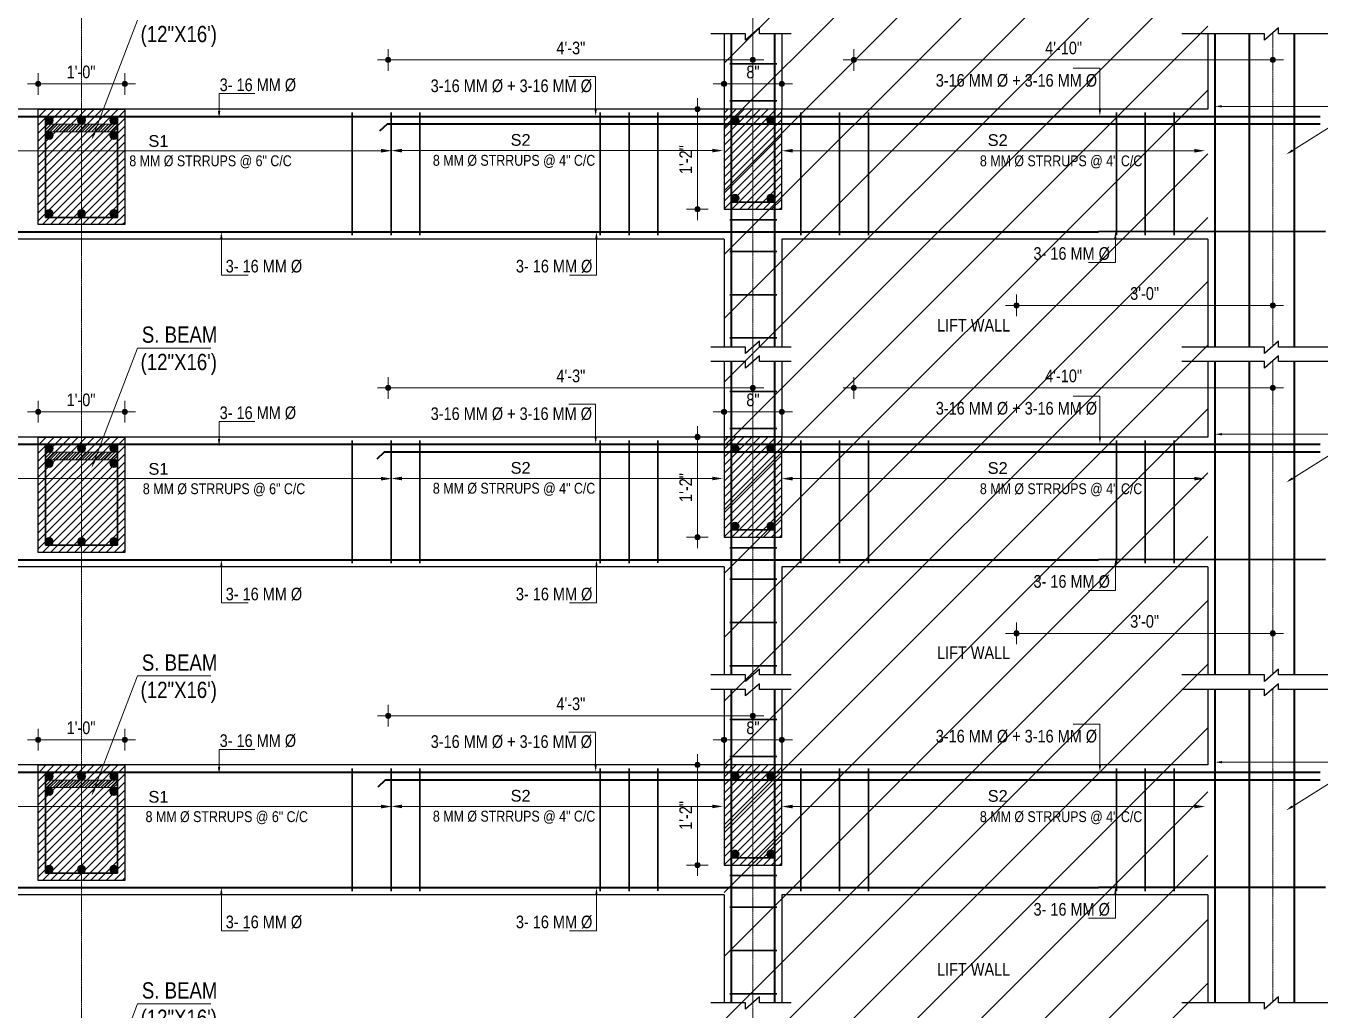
# Model space of a CAD drawing. Header units: inches. Extents: x 57837 to 133168, y 6972 to 27776.
# Drawn here: x 72404 to 73121, y 8032 to 8577 of the extents above; entities that cross this region are included whole.
import ezdxf

# ---------------------------------------------------------------- set-up
doc = ezdxf.new("R2010")
doc.units = ezdxf.units.IN
doc.header["$MEASUREMENT"] = 0
doc.linetypes.add('CENTER', pattern=[2, 1.25, -0.25, 0.25, -0.25])
doc.linetypes.add('CENTER2', pattern=[1.125, 0.75, -0.125, 0.125, -0.125])
for name, color, linetype, lineweight in [('CENTER', 9, 'CENTER', 5), ('DIM', 2, 'Continuous', 13), ('HACTH', 153, 'Continuous', 5), ('ROD', 1, 'Continuous', 40), ('STIRRUPS', 4, 'Continuous', 30)]:
    doc.layers.add(name, color=color, linetype=linetype, lineweight=lineweight)
doc.layers.add('text', color=255, linetype='Continuous')
doc.layers.add('walls', color=32, linetype='Continuous')
doc.styles.add('Arial', font='arial.ttf', dxfattribs={"height": 6.5})
doc.styles.get("Standard").update_dxf_attribs({"font": 'ARIALN.TTF', "height": 7})

msp = doc.modelspace()

# ---------------------------------------------------------------- hatches: boundary and pattern name
at = {"lineweight": 13}
h = msp.add_hatch(color=256, dxfattribs=at)
edge = h.paths.add_edge_path()
edge.add_arc((72604.44, 8558.6), 1.42, 0, 360)
h = msp.add_hatch(color=256, dxfattribs=at)
edge = h.paths.add_edge_path()
edge.add_arc((72806.45, 8558.6), 1.42, 0, 360)
h = msp.add_hatch(color=256, dxfattribs=at)
edge = h.paths.add_edge_path()
edge.add_arc((72862.45, 8558.6), 1.42, 0, 360)
h = msp.add_hatch(color=256, dxfattribs=at)
edge = h.paths.add_edge_path()
edge.add_arc((73094.45, 8558.6), 1.42, 0, 360)
h = msp.add_hatch(color=256, dxfattribs=at)
edge = h.paths.add_edge_path()
edge.add_arc((72410.45, 8545.32), 1.42, 0, 360)
h = msp.add_hatch(color=256, dxfattribs=at)
edge = h.paths.add_edge_path()
edge.add_arc((72458.45, 8545.32), 1.42, 0, 360)
h = msp.add_hatch(color=256, dxfattribs=at)
edge = h.paths.add_edge_path()
edge.add_arc((72790.45, 8545.3), 1.42, 0, 360)
h = msp.add_hatch(color=256, dxfattribs=at)
edge = h.paths.add_edge_path()
edge.add_arc((72822.45, 8545.3), 1.42, 0, 360)
h = msp.add_hatch(color=256, dxfattribs=at)
edge = h.paths.add_edge_path()
edge.add_arc((72775.73, 8531.36), 1.42, 0, 360)
h = msp.add_hatch(color=256, dxfattribs=at)
edge = h.paths.add_edge_path()
edge.add_arc((72775.73, 8531.36), 1.42, 0, 360)
h = msp.add_hatch(color=256, dxfattribs=at)
edge = h.paths.add_edge_path()
edge.add_arc((72775.73, 8531.35), 1.42, 0, 360)
h = msp.add_hatch(color=256, dxfattribs=at)
edge = h.paths.add_edge_path()
edge.add_arc((72775.73, 8475.84), 1.42, 0, 360)
h = msp.add_hatch(color=256, dxfattribs=at)
edge = h.paths.add_edge_path()
edge.add_arc((72775.73, 8475.84), 1.42, 0, 360)
h = msp.add_hatch(color=256, dxfattribs=at)
edge = h.paths.add_edge_path()
edge.add_arc((72775.73, 8475.84), 1.42, 0, 360)
h = msp.add_hatch(color=256, dxfattribs=at)
edge = h.paths.add_edge_path()
edge.add_arc((72952.45, 8422.55), 1.42, 0, 360)
h = msp.add_hatch(color=256, dxfattribs=at)
edge = h.paths.add_edge_path()
edge.add_arc((73094.45, 8422.55), 1.42, 0, 360)
h = msp.add_hatch(color=256, dxfattribs=at)
edge = h.paths.add_edge_path()
edge.add_arc((72604.44, 8376.87), 1.42, 0, 360)
h = msp.add_hatch(color=256, dxfattribs=at)
edge = h.paths.add_edge_path()
edge.add_arc((72806.45, 8376.87), 1.42, 0, 360)
h = msp.add_hatch(color=256, dxfattribs=at)
edge = h.paths.add_edge_path()
edge.add_arc((72862.45, 8376.87), 1.42, 0, 360)
h = msp.add_hatch(color=256, dxfattribs=at)
edge = h.paths.add_edge_path()
edge.add_arc((73094.45, 8376.87), 1.42, 0, 360)
h = msp.add_hatch(color=256, dxfattribs=at)
edge = h.paths.add_edge_path()
edge.add_arc((72410.45, 8363.58), 1.42, 0, 360)
h = msp.add_hatch(color=256, dxfattribs=at)
edge = h.paths.add_edge_path()
edge.add_arc((72458.45, 8363.58), 1.42, 0, 360)
h = msp.add_hatch(color=256, dxfattribs=at)
edge = h.paths.add_edge_path()
edge.add_arc((72790.45, 8363.57), 1.42, 0, 360)
h = msp.add_hatch(color=256, dxfattribs=at)
edge = h.paths.add_edge_path()
edge.add_arc((72822.45, 8363.57), 1.42, 0, 360)
h = msp.add_hatch(color=256, dxfattribs=at)
edge = h.paths.add_edge_path()
edge.add_arc((72775.73, 8349.63), 1.42, 0, 360)
h = msp.add_hatch(color=256, dxfattribs=at)
edge = h.paths.add_edge_path()
edge.add_arc((72775.73, 8349.63), 1.42, 0, 360)
h = msp.add_hatch(color=256, dxfattribs=at)
edge = h.paths.add_edge_path()
edge.add_arc((72775.73, 8349.62), 1.42, 0, 360)
h = msp.add_hatch(color=256, dxfattribs=at)
edge = h.paths.add_edge_path()
edge.add_arc((72775.73, 8294.11), 1.42, 0, 360)
h = msp.add_hatch(color=256, dxfattribs=at)
edge = h.paths.add_edge_path()
edge.add_arc((72775.73, 8294.11), 1.42, 0, 360)
h = msp.add_hatch(color=256, dxfattribs=at)
edge = h.paths.add_edge_path()
edge.add_arc((72775.73, 8294.1), 1.42, 0, 360)
h = msp.add_hatch(color=256, dxfattribs=at)
edge = h.paths.add_edge_path()
edge.add_arc((72952.45, 8240.81), 1.42, 0, 360)
h = msp.add_hatch(color=256, dxfattribs=at)
edge = h.paths.add_edge_path()
edge.add_arc((73094.45, 8240.81), 1.42, 0, 360)
h = msp.add_hatch(color=256, dxfattribs=at)
edge = h.paths.add_edge_path()
edge.add_arc((72604.44, 8195.13), 1.42, 0, 360)
h = msp.add_hatch(color=256, dxfattribs=at)
edge = h.paths.add_edge_path()
edge.add_arc((72806.45, 8195.13), 1.42, 0, 360)
h = msp.add_hatch(color=256, dxfattribs=at)
edge = h.paths.add_edge_path()
edge.add_arc((72410.45, 8181.85), 1.42, 0, 360)
h = msp.add_hatch(color=256, dxfattribs=at)
edge = h.paths.add_edge_path()
edge.add_arc((72458.45, 8181.85), 1.42, 0, 360)
h = msp.add_hatch(color=256, dxfattribs=at)
edge = h.paths.add_edge_path()
edge.add_arc((72790.45, 8181.83), 1.42, 0, 360)
h = msp.add_hatch(color=256, dxfattribs=at)
edge = h.paths.add_edge_path()
edge.add_arc((72822.45, 8181.83), 1.42, 0, 360)
h = msp.add_hatch(color=256, dxfattribs=at)
edge = h.paths.add_edge_path()
edge.add_arc((72775.73, 8167.89), 1.42, 0, 360)
h = msp.add_hatch(color=256, dxfattribs=at)
edge = h.paths.add_edge_path()
edge.add_arc((72775.73, 8167.89), 1.42, 0, 360)
h = msp.add_hatch(color=256, dxfattribs=at)
edge = h.paths.add_edge_path()
edge.add_arc((72775.73, 8167.88), 1.42, 0, 360)
h = msp.add_hatch(color=256, dxfattribs=at)
edge = h.paths.add_edge_path()
edge.add_arc((72775.73, 8112.37), 1.42, 0, 360)
h = msp.add_hatch(color=256, dxfattribs=at)
edge = h.paths.add_edge_path()
edge.add_arc((72775.73, 8112.37), 1.42, 0, 360)
h = msp.add_hatch(color=256, dxfattribs=at)
edge = h.paths.add_edge_path()
edge.add_arc((72775.73, 8112.37), 1.42, 0, 360)
at = {"layer": 'HACTH'}
h = msp.add_hatch(color=1, dxfattribs=at)
edge = h.paths.add_edge_path()
edge.add_arc((72416.54, 8525.07), 2.08, 0, 360)
h = msp.add_hatch(color=1, dxfattribs=at)
edge = h.paths.add_edge_path()
edge.add_arc((72434.45, 8525.07), 2.08, 0, 360)
h = msp.add_hatch(color=1, dxfattribs=at)
edge = h.paths.add_edge_path()
edge.add_arc((72452.37, 8525.07), 2.08, 0, 360)
h = msp.add_hatch(color=1, dxfattribs=at)
edge = h.paths.add_edge_path()
edge.add_arc((72796.53, 8525.05), 2.08, 0, 360)
h = msp.add_hatch(color=1, dxfattribs=at)
edge = h.paths.add_edge_path()
edge.add_arc((72816.37, 8525.07), 2.08, 0, 360)
h = msp.add_hatch(color=1, dxfattribs=at)
edge = h.paths.add_edge_path()
edge.add_arc((72416.54, 8516.71), 2.08, 0, 360)
h = msp.add_hatch(color=1, dxfattribs=at)
edge = h.paths.add_edge_path()
edge.add_arc((72452.37, 8516.71), 2.08, 0, 360)
h = msp.add_hatch(color=1, dxfattribs=at)
edge = h.paths.add_edge_path()
edge.add_arc((72796.53, 8481.92), 2.08, 0, 360)
h = msp.add_hatch(color=1, dxfattribs=at)
edge = h.paths.add_edge_path()
edge.add_arc((72816.37, 8481.94), 2.08, 0, 360)
h = msp.add_hatch(color=1, dxfattribs=at)
edge = h.paths.add_edge_path()
edge.add_arc((72416.54, 8473.44), 2.08, 0, 360)
h = msp.add_hatch(color=1, dxfattribs=at)
edge = h.paths.add_edge_path()
edge.add_arc((72434.45, 8473.44), 2.08, 0, 360)
h = msp.add_hatch(color=1, dxfattribs=at)
edge = h.paths.add_edge_path()
edge.add_arc((72452.37, 8473.44), 2.08, 0, 360)
h = msp.add_hatch(color=1, dxfattribs=at)
edge = h.paths.add_edge_path()
edge.add_arc((72416.54, 8343.34), 2.08, 0, 360)
h = msp.add_hatch(color=1, dxfattribs=at)
edge = h.paths.add_edge_path()
edge.add_arc((72434.45, 8343.34), 2.08, 0, 360)
h = msp.add_hatch(color=1, dxfattribs=at)
edge = h.paths.add_edge_path()
edge.add_arc((72452.37, 8343.34), 2.08, 0, 360)
h = msp.add_hatch(color=1, dxfattribs=at)
edge = h.paths.add_edge_path()
edge.add_arc((72796.53, 8343.32), 2.08, 0, 360)
h = msp.add_hatch(color=1, dxfattribs=at)
edge = h.paths.add_edge_path()
edge.add_arc((72816.37, 8343.34), 2.08, 0, 360)
h = msp.add_hatch(color=1, dxfattribs=at)
edge = h.paths.add_edge_path()
edge.add_arc((72416.54, 8334.97), 2.08, 0, 360)
h = msp.add_hatch(color=1, dxfattribs=at)
edge = h.paths.add_edge_path()
edge.add_arc((72452.37, 8334.97), 2.08, 0, 360)
h = msp.add_hatch(color=1, dxfattribs=at)
edge = h.paths.add_edge_path()
edge.add_arc((72796.53, 8300.18), 2.08, 0, 360)
h = msp.add_hatch(color=1, dxfattribs=at)
edge = h.paths.add_edge_path()
edge.add_arc((72816.37, 8300.2), 2.08, 0, 360)
h = msp.add_hatch(color=1, dxfattribs=at)
edge = h.paths.add_edge_path()
edge.add_arc((72416.54, 8291.7), 2.08, 0, 360)
h = msp.add_hatch(color=1, dxfattribs=at)
edge = h.paths.add_edge_path()
edge.add_arc((72434.45, 8291.7), 2.08, 0, 360)
h = msp.add_hatch(color=1, dxfattribs=at)
edge = h.paths.add_edge_path()
edge.add_arc((72452.37, 8291.7), 2.08, 0, 360)
h = msp.add_hatch(color=1, dxfattribs=at)
edge = h.paths.add_edge_path()
edge.add_arc((72416.54, 8161.6), 2.08, 0, 360)
h = msp.add_hatch(color=1, dxfattribs=at)
edge = h.paths.add_edge_path()
edge.add_arc((72434.45, 8161.6), 2.08, 0, 360)
h = msp.add_hatch(color=1, dxfattribs=at)
edge = h.paths.add_edge_path()
edge.add_arc((72452.37, 8161.6), 2.08, 0, 360)
h = msp.add_hatch(color=1, dxfattribs=at)
edge = h.paths.add_edge_path()
edge.add_arc((72796.53, 8161.58), 2.08, 0, 360)
h = msp.add_hatch(color=1, dxfattribs=at)
edge = h.paths.add_edge_path()
edge.add_arc((72816.37, 8161.6), 2.08, 0, 360)
h = msp.add_hatch(color=1, dxfattribs=at)
edge = h.paths.add_edge_path()
edge.add_arc((72416.54, 8153.24), 2.08, 0, 360)
h = msp.add_hatch(color=1, dxfattribs=at)
edge = h.paths.add_edge_path()
edge.add_arc((72452.37, 8153.24), 2.08, 0, 360)
h = msp.add_hatch(color=1, dxfattribs=at)
edge = h.paths.add_edge_path()
edge.add_arc((72796.53, 8118.45), 2.08, 0, 360)
h = msp.add_hatch(color=1, dxfattribs=at)
edge = h.paths.add_edge_path()
edge.add_arc((72816.37, 8118.47), 2.08, 0, 360)
h = msp.add_hatch(color=1, dxfattribs=at)
edge = h.paths.add_edge_path()
edge.add_arc((72416.54, 8109.97), 2.08, 0, 360)
h = msp.add_hatch(color=1, dxfattribs=at)
edge = h.paths.add_edge_path()
edge.add_arc((72434.45, 8109.97), 2.08, 0, 360)
h = msp.add_hatch(color=1, dxfattribs=at)
edge = h.paths.add_edge_path()
edge.add_arc((72452.37, 8109.97), 2.08, 0, 360)

# ---------------------------------------------------------------- linework, layer by layer
for p, q in [((72790.45, 8573.11), (72790.45, 8531.35)), ((72822.45, 8573.11), (72822.45, 8531.35)), ((73058.45, 8573.11), (73058.45, 8531.35)), ((73010.59, 8531.35), (72174.45, 8531.35)), ((72410.45, 8531.35), (72458.45, 8531.35)), ((72410.45, 8467.35), (72410.45, 8531.35)), ((72410.45, 8531.26), (72410.55, 8531.35)), ((72410.45, 8526.84), (72414.97, 8531.35)), ((72410.45, 8522.42), (72419.39, 8531.35)), ((72410.45, 8518), (72423.81, 8531.35)), ((72410.45, 8513.58), (72428.23, 8531.35)), ((72410.45, 8509.16), (72432.65, 8531.35)), ((72410.45, 8504.74), (72437.06, 8531.35)), ((72410.45, 8500.32), (72441.48, 8531.35)), ((72410.45, 8495.9), (72445.9, 8531.35)), ((72410.45, 8491.48), (72450.32, 8531.35)), ((72410.45, 8487.06), (72454.74, 8531.35)), ((72410.45, 8482.64), (72458.45, 8530.64)), ((72410.45, 8478.23), (72458.45, 8526.23)), ((72458.45, 8531.35), (72458.45, 8467.35)), ((72822.45, 8531.36), (72790.45, 8531.36)), ((72790.45, 8531.36), (72790.45, 8475.84)), ((72822.45, 8475.84), (72822.45, 8531.36)), ((73058.45, 8531.35), (73010.59, 8531.35)), ((72410.45, 8473.81), (72458.45, 8521.81)), ((72410.45, 8469.39), (72458.45, 8517.39)), ((72412.84, 8467.35), (72458.45, 8512.97)), ((72417.26, 8467.35), (72458.45, 8508.55)), ((72421.68, 8467.35), (72458.45, 8504.13)), ((72426.1, 8467.35), (72458.45, 8499.71)), ((72430.52, 8467.35), (72458.45, 8495.29)), ((72434.94, 8467.35), (72458.45, 8490.87)), ((72439.36, 8467.35), (72458.45, 8486.45)), ((72443.78, 8467.35), (72458.45, 8482.03)), ((72448.19, 8467.35), (72458.45, 8477.61)), ((72790.45, 8475.84), (72822.45, 8475.84)), ((72452.61, 8467.35), (72458.45, 8473.19)), ((72457.03, 8467.35), (72458.45, 8468.77)), ((72458.45, 8467.35), (72410.45, 8467.35)), ((72790.45, 8459.35), (72174.45, 8459.35)), ((72790.45, 8459.35), (72790.45, 8399.5)), ((73058.45, 8459.35), (72822.45, 8459.35)), ((72822.45, 8459.35), (72822.45, 8399.5)), ((73058.45, 8459.35), (73058.45, 8399.5)), ((72790.45, 8391.38), (72790.45, 8349.62)), ((72822.45, 8391.38), (72822.45, 8349.62)), ((73058.45, 8391.38), (73058.45, 8349.62)), ((73010.59, 8349.62), (72174.45, 8349.62)), ((72410.45, 8349.62), (72458.45, 8349.62)), ((72410.45, 8285.62), (72410.45, 8349.62)), ((72410.45, 8349.52), (72410.55, 8349.62)), ((72410.45, 8345.1), (72414.97, 8349.62)), ((72410.45, 8340.68), (72419.39, 8349.62)), ((72410.45, 8336.27), (72423.81, 8349.62)), ((72410.45, 8331.85), (72428.23, 8349.62)), ((72410.45, 8327.43), (72432.65, 8349.62)), ((72410.45, 8323.01), (72437.06, 8349.62)), ((72410.45, 8318.59), (72441.48, 8349.62)), ((72410.45, 8314.17), (72445.9, 8349.62)), ((72410.45, 8309.75), (72450.32, 8349.62)), ((72410.45, 8305.33), (72454.74, 8349.62)), ((72410.45, 8300.91), (72458.45, 8348.91)), ((72458.45, 8349.62), (72458.45, 8285.62)), ((72822.45, 8349.63), (72790.45, 8349.63)), ((72790.45, 8349.63), (72790.45, 8294.11)), ((72822.45, 8294.11), (72822.45, 8349.63)), ((73058.45, 8349.62), (73010.59, 8349.62)), ((72410.45, 8296.49), (72458.45, 8344.49)), ((72410.45, 8292.07), (72458.45, 8340.07)), ((72410.45, 8287.65), (72458.45, 8335.65)), ((72412.84, 8285.62), (72458.45, 8331.23)), ((72417.26, 8285.62), (72458.45, 8326.81)), ((72421.68, 8285.62), (72458.45, 8322.39)), ((72426.1, 8285.62), (72458.45, 8317.97)), ((72430.52, 8285.62), (72458.45, 8313.55)), ((72434.94, 8285.62), (72458.45, 8309.14)), ((72439.36, 8285.62), (72458.45, 8304.72)), ((72443.78, 8285.62), (72458.45, 8300.3)), ((72448.19, 8285.62), (72458.45, 8295.88)), ((72452.61, 8285.62), (72458.45, 8291.46)), ((72790.45, 8294.11), (72822.45, 8294.11)), ((72458.45, 8285.62), (72410.45, 8285.62)), ((72457.03, 8285.62), (72458.45, 8287.04)), ((72790.45, 8277.62), (72174.45, 8277.62)), ((72790.45, 8277.62), (72790.45, 8217.77)), ((73058.45, 8277.62), (72822.45, 8277.62)), ((72822.45, 8277.62), (72822.45, 8217.77)), ((73058.45, 8277.62), (73058.45, 8217.77)), ((72790.45, 8209.64), (72790.45, 8167.88)), ((72822.45, 8209.64), (72822.45, 8167.88)), ((73058.45, 8209.64), (73058.45, 8167.88)), ((73010.59, 8167.88), (72174.45, 8167.88)), ((72410.45, 8167.88), (72458.45, 8167.88)), ((72410.45, 8103.88), (72410.45, 8167.88)), ((72410.45, 8167.79), (72410.55, 8167.88)), ((72410.45, 8163.37), (72414.97, 8167.88)), ((72410.45, 8158.95), (72419.39, 8167.88)), ((72410.45, 8154.53), (72423.81, 8167.88)), ((72410.45, 8150.11), (72428.23, 8167.88)), ((72410.45, 8145.69), (72432.65, 8167.88)), ((72410.45, 8141.27), (72437.06, 8167.88)), ((72410.45, 8136.85), (72441.48, 8167.88)), ((72410.45, 8132.43), (72445.9, 8167.88)), ((72410.45, 8128.01), (72450.32, 8167.88)), ((72410.45, 8123.59), (72454.74, 8167.88)), ((72458.45, 8167.88), (72458.45, 8103.88)), ((72822.45, 8167.89), (72790.45, 8167.89)), ((72790.45, 8167.89), (72790.45, 8112.37)), ((72822.45, 8112.37), (72822.45, 8167.89)), ((73058.45, 8167.88), (73010.59, 8167.88)), ((72410.45, 8119.17), (72458.45, 8167.17)), ((72410.45, 8114.76), (72458.45, 8162.76)), ((72410.45, 8110.34), (72458.45, 8158.34)), ((72410.45, 8105.92), (72458.45, 8153.92)), ((72412.84, 8103.88), (72458.45, 8149.5)), ((72417.26, 8103.88), (72458.45, 8145.08)), ((72421.68, 8103.88), (72458.45, 8140.66)), ((72426.1, 8103.88), (72458.45, 8136.24)), ((72430.52, 8103.88), (72458.45, 8131.82)), ((72434.94, 8103.88), (72458.45, 8127.4)), ((72439.36, 8103.88), (72458.45, 8122.98)), ((72443.78, 8103.88), (72458.45, 8118.56)), ((72448.19, 8103.88), (72458.45, 8114.14)), ((72790.45, 8112.37), (72822.45, 8112.37)), ((72458.45, 8103.88), (72410.45, 8103.88)), ((72452.61, 8103.88), (72458.45, 8109.72)), ((72457.03, 8103.88), (72458.45, 8105.3)), ((72790.45, 8095.88), (72174.45, 8095.88)), ((72790.45, 8095.88), (72790.45, 8036.03)), ((73058.45, 8095.88), (72822.45, 8095.88)), ((72822.45, 8095.88), (72822.45, 8036.03)), ((73058.45, 8095.88), (73058.45, 8036.03))]:
    msp.add_line(p, q)
at = {"lineweight": 13}
for p, q in [((72604.44, 8552.6), (72604.44, 8564.6)), ((72806.45, 8564.6), (72806.45, 8552.6)), ((72862.45, 8552.6), (72862.45, 8564.6)), ((73094.45, 8564.6), (73094.45, 8552.6)), ((72610.44, 8558.6), (72598.44, 8558.6)), ((72800.45, 8558.6), (72812.45, 8558.6)), ((72868.45, 8558.6), (72856.45, 8558.6)), ((73088.45, 8558.6), (73100.45, 8558.6)), ((72410.45, 8539.32), (72410.45, 8551.32)), ((72458.45, 8551.32), (72458.45, 8539.32)), ((72790.45, 8539.3), (72790.45, 8551.3)), ((72822.45, 8551.3), (72822.45, 8539.3)), ((72416.45, 8545.32), (72404.45, 8545.32)), ((72452.45, 8545.32), (72464.45, 8545.32)), ((72796.45, 8545.3), (72784.45, 8545.3)), ((72816.45, 8545.3), (72828.45, 8545.3)), ((72775.73, 8525.36), (72775.73, 8537.36)), ((72775.73, 8525.36), (72775.73, 8537.36)), ((72775.73, 8525.35), (72775.73, 8537.35)), ((72769.73, 8531.36), (72781.73, 8531.36)), ((72769.73, 8531.36), (72781.73, 8531.36)), ((72769.73, 8531.35), (72781.73, 8531.35)), ((72781.73, 8475.84), (72769.73, 8475.84)), ((72781.73, 8475.84), (72769.73, 8475.84)), ((72781.73, 8475.84), (72769.73, 8475.84)), ((72775.73, 8481.84), (72775.73, 8469.84)), ((72775.73, 8481.84), (72775.73, 8469.84)), ((72775.73, 8481.84), (72775.73, 8469.84)), ((72952.45, 8416.55), (72952.45, 8428.55)), ((73094.45, 8428.55), (73094.45, 8416.55)), ((72958.45, 8422.55), (72946.45, 8422.55)), ((73088.45, 8422.55), (73100.45, 8422.55)), ((72604.44, 8370.87), (72604.44, 8382.87)), ((72806.45, 8382.87), (72806.45, 8370.87)), ((72862.45, 8370.87), (72862.45, 8382.87)), ((73094.45, 8382.87), (73094.45, 8370.87)), ((72610.44, 8376.87), (72598.44, 8376.87)), ((72800.45, 8376.87), (72812.45, 8376.87)), ((72868.45, 8376.87), (72856.45, 8376.87)), ((73088.45, 8376.87), (73100.45, 8376.87)), ((72410.45, 8357.58), (72410.45, 8369.58)), ((72458.45, 8369.58), (72458.45, 8357.58)), ((72790.45, 8357.57), (72790.45, 8369.57)), ((72822.45, 8369.57), (72822.45, 8357.57)), ((72416.45, 8363.58), (72404.45, 8363.58)), ((72452.45, 8363.58), (72464.45, 8363.58)), ((72796.45, 8363.57), (72784.45, 8363.57)), ((72816.45, 8363.57), (72828.45, 8363.57)), ((72775.73, 8343.63), (72775.73, 8355.63)), ((72775.73, 8343.63), (72775.73, 8355.63)), ((72775.73, 8343.62), (72775.73, 8355.62)), ((72769.73, 8349.63), (72781.73, 8349.63)), ((72769.73, 8349.63), (72781.73, 8349.63)), ((72769.73, 8349.62), (72781.73, 8349.62)), ((72775.73, 8300.11), (72775.73, 8288.11)), ((72775.73, 8300.11), (72775.73, 8288.11)), ((72775.73, 8300.1), (72775.73, 8288.1)), ((72781.73, 8294.11), (72769.73, 8294.11)), ((72781.73, 8294.11), (72769.73, 8294.11)), ((72781.73, 8294.1), (72769.73, 8294.1)), ((72952.45, 8234.81), (72952.45, 8246.81)), ((73094.45, 8246.81), (73094.45, 8234.81)), ((72958.45, 8240.81), (72946.45, 8240.81)), ((73088.45, 8240.81), (73100.45, 8240.81)), ((72604.44, 8189.13), (72604.44, 8201.13)), ((72806.45, 8201.13), (72806.45, 8189.13)), ((72610.44, 8195.13), (72598.44, 8195.13)), ((72800.45, 8195.13), (72812.45, 8195.13)), ((72416.45, 8181.85), (72404.45, 8181.85)), ((72410.45, 8175.85), (72410.45, 8187.85)), ((72452.45, 8181.85), (72464.45, 8181.85)), ((72458.45, 8187.85), (72458.45, 8175.85)), ((72796.45, 8181.83), (72784.45, 8181.83)), ((72790.45, 8175.83), (72790.45, 8187.83)), ((72816.45, 8181.83), (72828.45, 8181.83)), ((72822.45, 8187.83), (72822.45, 8175.83)), ((72769.73, 8167.89), (72781.73, 8167.89)), ((72769.73, 8167.89), (72781.73, 8167.89)), ((72769.73, 8167.88), (72781.73, 8167.88)), ((72775.73, 8161.89), (72775.73, 8173.89)), ((72775.73, 8161.89), (72775.73, 8173.89)), ((72775.73, 8161.88), (72775.73, 8173.88)), ((72775.73, 8118.37), (72775.73, 8106.37)), ((72775.73, 8118.37), (72775.73, 8106.37)), ((72775.73, 8118.37), (72775.73, 8106.37)), ((72781.73, 8112.37), (72769.73, 8112.37)), ((72781.73, 8112.37), (72769.73, 8112.37)), ((72781.73, 8112.37), (72769.73, 8112.37))]:
    msp.add_line(p, q, dxfattribs=at)
for centre in [(72604.44, 8558.6), (72806.45, 8558.6), (72862.45, 8558.6), (73094.45, 8558.6), (72410.45, 8545.32), (72458.45, 8545.32), (72790.45, 8545.3), (72822.45, 8545.3), (72775.73, 8531.36), (72775.73, 8531.36), (72775.73, 8531.35), (72775.73, 8475.84), (72775.73, 8475.84), (72775.73, 8475.84), (72952.45, 8422.55), (73094.45, 8422.55), (72604.44, 8376.87), (72806.45, 8376.87), (72862.45, 8376.87), (73094.45, 8376.87), (72410.45, 8363.58), (72458.45, 8363.58), (72790.45, 8363.57), (72822.45, 8363.57), (72775.73, 8349.63), (72775.73, 8349.63), (72775.73, 8349.62), (72775.73, 8294.11), (72775.73, 8294.11), (72775.73, 8294.1), (72952.45, 8240.81), (73094.45, 8240.81), (72604.44, 8195.13), (72806.45, 8195.13), (72410.45, 8181.85), (72458.45, 8181.85), (72790.45, 8181.83), (72822.45, 8181.83), (72775.73, 8167.89), (72775.73, 8167.89), (72775.73, 8167.88), (72775.73, 8112.37), (72775.73, 8112.37), (72775.73, 8112.37)]:
    msp.add_circle(centre, 1.42, dxfattribs=at)
at = {"layer": 'CENTER', "linetype": 'CENTER2', "lineweight": 5}
for p, q in [((72806.45, 7463.06), (72806.45, 8951.3)), ((72806.45, 7463.06), (72806.45, 8951.3)), ((72434.45, 8933.06), (72434.45, 7463.06)), ((73094.45, 8573.59), (73094.45, 8399.98)), ((73094.45, 8391.85), (73094.45, 8218.24)), ((73094.45, 8210.12), (73094.45, 8036.51))]:
    msp.add_line(p, q, dxfattribs=at)
at = {"layer": 'DIM', "lineweight": 13}
for p, q in [((72441.5, 8517.97), (72465.57, 8580.65)), ((73105.34, 8508.37), (73171.46, 8549.96)), ((72510.7, 8530.25), (72510.7, 8539.96)), ((72510.7, 8539.96), (72530.57, 8539.96)), ((72441.5, 8336.24), (72465.57, 8398.92)), ((72465.57, 8398.92), (72506.07, 8398.92)), ((73105.34, 8326.63), (73171.46, 8368.23)), ((72510.7, 8348.52), (72510.7, 8358.23)), ((72510.7, 8358.23), (72530.57, 8358.23)), ((72441.5, 8154.5), (72465.57, 8217.18)), ((72465.57, 8217.18), (72506.07, 8217.18)), ((73105.34, 8144.9), (73171.46, 8186.49)), ((72510.7, 8166.78), (72510.7, 8176.49)), ((72510.7, 8176.49), (72530.57, 8176.49)), ((72441.5, 7972.77), (72465.57, 8035.45)), ((72465.57, 8035.45), (72506.07, 8035.45))]:
    msp.add_line(p, q, dxfattribs=at)
at = {"layer": 'DIM'}
for p, q in [((72608.44, 8558.6), (72802.45, 8558.6)), ((72866.45, 8558.6), (73090.45, 8558.6)), ((72414.45, 8545.32), (72454.45, 8545.32)), ((72794.45, 8545.3), (72818.45, 8545.3)), ((72775.73, 8527.36), (72775.73, 8479.84)), ((72775.73, 8527.36), (72775.73, 8479.84)), ((72775.73, 8527.35), (72775.73, 8479.84)), ((73090.45, 8422.55), (72956.45, 8422.55)), ((72608.44, 8376.87), (72802.45, 8376.87)), ((72866.45, 8376.87), (73090.45, 8376.87)), ((72414.45, 8363.58), (72454.45, 8363.58)), ((72794.45, 8363.57), (72818.45, 8363.57)), ((72775.73, 8345.63), (72775.73, 8298.11)), ((72775.73, 8345.63), (72775.73, 8298.11)), ((72775.73, 8345.62), (72775.73, 8298.1)), ((73090.45, 8240.81), (72956.45, 8240.81)), ((72608.44, 8195.13), (72802.45, 8195.13)), ((72414.45, 8181.85), (72454.45, 8181.85)), ((72794.45, 8181.83), (72818.45, 8181.83)), ((72775.73, 8163.89), (72775.73, 8116.37)), ((72775.73, 8163.89), (72775.73, 8116.37)), ((72775.73, 8163.88), (72775.73, 8116.37))]:
    msp.add_line(p, q, dxfattribs=at)
at = {"layer": 'DIM', "ltscale": 3}
for p, q in [((72719.33, 8549.48), (72704.49, 8549.48)), ((72719.33, 8531.47), (72719.33, 8549.48)), ((73007.28, 8459.38), (73007.28, 8446.37)), ((73007.28, 8446.37), (72992.44, 8446.37)), ((72719.33, 8367.74), (72704.49, 8367.74)), ((72719.33, 8349.74), (72719.33, 8367.74)), ((73007.28, 8277.65), (73007.28, 8264.64)), ((73007.28, 8264.64), (72992.44, 8264.64)), ((72719.33, 8186.01), (72704.49, 8186.01)), ((72719.33, 8168), (72719.33, 8186.01)), ((73007.28, 8095.91), (73007.28, 8082.9)), ((73007.28, 8082.9), (72992.44, 8082.9))]:
    msp.add_line(p, q, dxfattribs=at)
at = {"layer": 'DIM', "ltscale": 3, "extrusion": (0, 0, -1)}
for p, q in [((72998.69, 8553.98), (72983.85, 8553.98)), ((72998.69, 8531.47), (72998.69, 8553.98)), ((73066.45, 8532.88), (73139.48, 8532.88)), ((72511.95, 8459.38), (72511.95, 8439.37)), ((72719.77, 8459.38), (72719.77, 8439.37)), ((72511.95, 8439.37), (72526.79, 8439.37)), ((72719.77, 8439.37), (72704.93, 8439.37)), ((72998.69, 8372.24), (72983.85, 8372.24)), ((72998.69, 8349.74), (72998.69, 8372.24)), ((73066.45, 8351.15), (73139.48, 8351.15)), ((72511.95, 8277.65), (72511.95, 8257.64)), ((72719.77, 8277.65), (72719.77, 8257.64)), ((72511.95, 8257.64), (72526.79, 8257.64)), ((72719.77, 8257.64), (72704.93, 8257.64)), ((72998.69, 8190.51), (72983.85, 8190.51)), ((72998.69, 8168), (72998.69, 8190.51)), ((73066.45, 8169.41), (73139.48, 8169.41)), ((72511.95, 8095.91), (72511.95, 8075.9)), ((72719.77, 8095.91), (72719.77, 8075.9)), ((72511.95, 8075.9), (72526.79, 8075.9)), ((72719.77, 8075.9), (72704.93, 8075.9))]:
    msp.add_line(p, q, dxfattribs=at)
at = {"layer": 'DIM', "lineweight": 9}
for p, q in [((72600.45, 8508.28), (72352.45, 8508.28)), ((72783.95, 8508.36), (72611.95, 8508.36)), ((73051.07, 8508.28), (72828.45, 8508.28)), ((72600.45, 8326.54), (72352.45, 8326.54)), ((72783.95, 8326.63), (72611.95, 8326.63)), ((73051.07, 8326.54), (72828.45, 8326.54)), ((72600.45, 8144.81), (72352.45, 8144.81)), ((72783.95, 8144.89), (72611.95, 8144.89)), ((73051.07, 8144.81), (72828.45, 8144.81))]:
    msp.add_line(p, q, dxfattribs=at)
at = {"layer": 'DIM', "ltscale": 3, "extrusion": (0, 0, -1)}
for points in [[(-73066.45, 8533.55), (-73062.45, 8532.88), (-73066.45, 8532.22)], [(-72998.03, 8531.47), (-72998.69, 8527.47), (-72999.36, 8531.47)], [(-72512.62, 8459.38), (-72511.95, 8463.38), (-72511.28, 8459.38)], [(-72720.43, 8459.38), (-72719.77, 8463.38), (-72719.1, 8459.38)], [(-72998.03, 8349.74), (-72998.69, 8345.74), (-72999.36, 8349.74)], [(-73066.45, 8351.82), (-73062.45, 8351.15), (-73066.45, 8350.48)], [(-72512.62, 8277.65), (-72511.95, 8281.65), (-72511.28, 8277.65)], [(-72720.43, 8277.65), (-72719.77, 8281.65), (-72719.1, 8277.65)], [(-72998.03, 8168), (-72998.69, 8164), (-72999.36, 8168)], [(-73066.45, 8170.08), (-73062.45, 8169.41), (-73066.45, 8168.75)], [(-72512.62, 8095.91), (-72511.95, 8099.91), (-72511.28, 8095.91)], [(-72720.43, 8095.91), (-72719.77, 8099.91), (-72719.1, 8095.91)]]:
    msp.add_solid(points, dxfattribs=at)
at = {"layer": 'DIM', "lineweight": 13}
for points in [[(72511.36, 8530.25), (72510.7, 8526.25), (72510.03, 8530.25)], [(72442.12, 8517.73), (72440.06, 8514.24), (72440.87, 8518.21)], [(73105.7, 8507.8), (73101.96, 8506.24), (73104.99, 8508.93)], [(72511.36, 8348.52), (72510.7, 8344.52), (72510.03, 8348.52)], [(72442.12, 8336), (72440.06, 8332.5), (72440.87, 8336.48)], [(73105.7, 8326.07), (73101.96, 8324.5), (73104.99, 8327.2)], [(72511.36, 8166.78), (72510.7, 8162.78), (72510.03, 8166.78)], [(72442.12, 8154.26), (72440.06, 8150.77), (72440.87, 8154.74)], [(73105.7, 8144.33), (73101.96, 8142.77), (73104.99, 8145.46)]]:
    msp.add_solid(points, dxfattribs=at)
at = {"layer": 'DIM', "ltscale": 3}
for points in [[(72720, 8531.47), (72719.33, 8527.47), (72718.66, 8531.47)], [(73006.61, 8459.38), (73007.28, 8463.38), (73007.94, 8459.38)], [(72720, 8349.74), (72719.33, 8345.74), (72718.66, 8349.74)], [(73006.61, 8277.65), (73007.28, 8281.65), (73007.94, 8277.65)], [(72720, 8168), (72719.33, 8164), (72718.66, 8168)], [(73006.61, 8095.91), (73007.28, 8099.91), (73007.94, 8095.91)]]:
    msp.add_solid(points, dxfattribs=at)
at = {"layer": 'DIM'}
for points in [[(72600.45, 8509.28), (72600.45, 8507.28), (72606.45, 8508.28)], [(72611.95, 8509.36), (72611.95, 8507.36), (72605.95, 8508.36)], [(72783.95, 8509.36), (72783.95, 8507.36), (72789.95, 8508.36)], [(72828.45, 8509.28), (72828.45, 8507.28), (72822.45, 8508.28)], [(73051.07, 8509.28), (73051.07, 8507.28), (73057.07, 8508.28)], [(72600.45, 8327.54), (72600.45, 8325.54), (72606.45, 8326.54)], [(72611.95, 8327.63), (72611.95, 8325.63), (72605.95, 8326.63)], [(72783.95, 8327.63), (72783.95, 8325.63), (72789.95, 8326.63)], [(72828.45, 8327.54), (72828.45, 8325.54), (72822.45, 8326.54)], [(73051.07, 8327.54), (73051.07, 8325.54), (73057.07, 8326.54)], [(72600.45, 8145.81), (72600.45, 8143.81), (72606.45, 8144.81)], [(72611.95, 8145.89), (72611.95, 8143.89), (72605.95, 8144.89)], [(72783.95, 8145.89), (72783.95, 8143.89), (72789.95, 8144.89)], [(72828.45, 8145.81), (72828.45, 8143.81), (72822.45, 8144.81)], [(73051.07, 8145.81), (73051.07, 8143.81), (73057.07, 8144.81)]]:
    msp.add_solid(points, dxfattribs=at)
at = {"layer": 'HACTH'}
for p, q in [((72790.45, 8556.77), (73058.45, 8824.77)), ((72790.45, 8521.41), (73058.45, 8789.41)), ((72790.45, 8486.06), (73058.45, 8754.06)), ((72790.45, 8450.7), (73058.45, 8718.7)), ((72790.45, 8415.35), (73058.45, 8683.35)), ((72790.45, 8379.99), (73058.45, 8647.99)), ((72790.45, 8344.64), (73058.45, 8612.64)), ((72790.45, 8309.28), (73058.45, 8577.28)), ((72790.45, 8273.92), (73058.45, 8541.92)), ((72790.45, 8529.02), (72792.79, 8531.36)), ((72790.45, 8524.6), (72797.21, 8531.36)), ((72790.45, 8520.18), (72801.63, 8531.36)), ((72790.45, 8515.76), (72806.05, 8531.36)), ((72790.45, 8511.34), (72810.47, 8531.36)), ((72790.45, 8506.92), (72814.89, 8531.36)), ((72790.45, 8502.5), (72819.31, 8531.36)), ((72790.45, 8498.08), (72822.45, 8530.08)), ((72454.56, 8522.99), (72414.45, 8522.99)), ((72414.45, 8522.99), (72414.45, 8518.79)), ((72414.45, 8521.62), (72415.82, 8522.99)), ((72414.45, 8519.85), (72417.59, 8522.99)), ((72415.16, 8518.79), (72419.36, 8522.99)), ((72416.93, 8518.79), (72421.13, 8522.99)), ((72418.69, 8518.79), (72422.9, 8522.99)), ((72420.46, 8518.79), (72424.66, 8522.99)), ((72422.23, 8518.79), (72426.43, 8522.99)), ((72424, 8518.79), (72428.2, 8522.99)), ((72425.77, 8518.79), (72429.97, 8522.99)), ((72427.53, 8518.79), (72431.73, 8522.99)), ((72429.3, 8518.79), (72433.5, 8522.99)), ((72431.07, 8518.79), (72435.27, 8522.99)), ((72432.84, 8518.79), (72437.04, 8522.99)), ((72434.6, 8518.79), (72438.81, 8522.99)), ((72436.37, 8518.79), (72440.57, 8522.99)), ((72438.14, 8518.79), (72442.34, 8522.99)), ((72439.91, 8518.79), (72444.11, 8522.99)), ((72441.68, 8518.79), (72445.88, 8522.99)), ((72443.44, 8518.79), (72447.64, 8522.99)), ((72445.21, 8518.79), (72449.41, 8522.99)), ((72446.98, 8518.79), (72451.18, 8522.99)), ((72448.75, 8518.79), (72452.95, 8522.99)), ((72450.51, 8518.79), (72454.56, 8522.84)), ((72452.28, 8518.79), (72454.56, 8521.07)), ((72454.05, 8518.79), (72454.56, 8519.3)), ((72454.56, 8518.79), (72454.56, 8522.99)), ((72790.45, 8493.66), (72822.45, 8525.66)), ((72790.45, 8489.25), (72822.45, 8521.25)), ((72414.45, 8518.79), (72454.56, 8518.79)), ((72790.45, 8484.83), (72822.45, 8516.83)), ((72790.45, 8480.41), (72822.45, 8512.41)), ((72790.45, 8475.99), (72822.45, 8507.99)), ((72790.45, 8238.57), (73058.45, 8506.57)), ((72794.73, 8475.84), (72822.45, 8503.57)), ((72799.15, 8475.84), (72822.45, 8499.15)), ((72803.57, 8475.84), (72822.45, 8494.73)), ((72807.99, 8475.84), (72822.45, 8490.31)), ((72812.41, 8475.84), (72822.45, 8485.89)), ((72816.83, 8475.84), (72822.45, 8481.47)), ((72821.25, 8475.84), (72822.45, 8477.05)), ((72790.45, 8203.21), (73058.45, 8471.21)), ((72790.45, 8167.86), (73058.45, 8435.86)), ((72790.45, 8132.5), (73058.45, 8400.5)), ((72790.45, 8097.15), (73058.45, 8365.15)), ((72790.45, 8347.29), (72792.79, 8349.63)), ((72790.45, 8342.87), (72797.21, 8349.63)), ((72790.45, 8338.45), (72801.63, 8349.63)), ((72790.45, 8334.03), (72806.05, 8349.63)), ((72790.45, 8329.61), (72810.47, 8349.63)), ((72790.45, 8325.19), (72814.89, 8349.63)), ((72790.45, 8320.77), (72819.31, 8349.63)), ((72790.45, 8316.35), (72822.45, 8348.35)), ((72454.56, 8341.25), (72414.45, 8341.25)), ((72414.45, 8341.25), (72414.45, 8337.05)), ((72414.45, 8339.88), (72415.82, 8341.25)), ((72414.45, 8338.12), (72417.59, 8341.25)), ((72415.16, 8337.05), (72419.36, 8341.25)), ((72416.93, 8337.05), (72421.13, 8341.25)), ((72418.69, 8337.05), (72422.9, 8341.25)), ((72420.46, 8337.05), (72424.66, 8341.25)), ((72422.23, 8337.05), (72426.43, 8341.25)), ((72424, 8337.05), (72428.2, 8341.25)), ((72425.77, 8337.05), (72429.97, 8341.25)), ((72427.53, 8337.05), (72431.73, 8341.25)), ((72429.3, 8337.05), (72433.5, 8341.25)), ((72431.07, 8337.05), (72435.27, 8341.25)), ((72432.84, 8337.05), (72437.04, 8341.25)), ((72434.6, 8337.05), (72438.81, 8341.25)), ((72436.37, 8337.05), (72440.57, 8341.25)), ((72438.14, 8337.05), (72442.34, 8341.25)), ((72439.91, 8337.05), (72444.11, 8341.25)), ((72441.68, 8337.05), (72445.88, 8341.25)), ((72443.44, 8337.05), (72447.64, 8341.25)), ((72445.21, 8337.05), (72449.41, 8341.25)), ((72446.98, 8337.05), (72451.18, 8341.25)), ((72448.75, 8337.05), (72452.95, 8341.25)), ((72450.51, 8337.05), (72454.56, 8341.1)), ((72454.56, 8337.05), (72454.56, 8341.25)), ((72790.45, 8311.93), (72822.45, 8343.93)), ((72414.45, 8337.05), (72454.56, 8337.05)), ((72452.28, 8337.05), (72454.56, 8339.33)), ((72454.05, 8337.05), (72454.56, 8337.57)), ((72790.45, 8307.51), (72822.45, 8339.51)), ((72790.45, 8303.09), (72822.45, 8335.09)), ((72790.45, 8298.67), (72822.45, 8330.67)), ((72790.45, 8061.79), (73058.45, 8329.79)), ((72790.45, 8294.25), (72822.45, 8326.25)), ((72794.73, 8294.11), (72822.45, 8321.83)), ((72799.15, 8294.11), (72822.45, 8317.41)), ((72803.57, 8294.11), (72822.45, 8312.99)), ((72807.99, 8294.11), (72822.45, 8308.57)), ((72812.41, 8294.11), (72822.45, 8304.16)), ((72816.83, 8294.11), (72822.45, 8299.74)), ((72790.45, 8026.44), (73058.45, 8294.44)), ((72821.25, 8294.11), (72822.45, 8295.32)), ((72790.45, 7991.08), (73058.45, 8259.08)), ((72790.45, 7955.73), (73058.45, 8223.73)), ((72790.45, 7920.37), (73058.45, 8188.37)), ((72790.45, 8165.55), (72792.79, 8167.89)), ((72790.45, 8161.13), (72797.21, 8167.89)), ((72790.45, 8156.71), (72801.63, 8167.89)), ((72790.45, 8152.29), (72806.05, 8167.89)), ((72790.45, 8147.87), (72810.47, 8167.89)), ((72790.45, 8143.45), (72814.89, 8167.89)), ((72790.45, 8139.03), (72819.31, 8167.89)), ((72790.45, 8134.61), (72822.45, 8166.61)), ((72790.45, 8130.19), (72822.45, 8162.19)), ((72454.56, 8159.52), (72414.45, 8159.52)), ((72414.45, 8159.52), (72414.45, 8155.32)), ((72414.45, 8158.15), (72415.82, 8159.52)), ((72414.45, 8156.38), (72417.59, 8159.52)), ((72414.45, 8155.32), (72454.56, 8155.32)), ((72415.16, 8155.32), (72419.36, 8159.52)), ((72416.93, 8155.32), (72421.13, 8159.52)), ((72418.69, 8155.32), (72422.9, 8159.52)), ((72420.46, 8155.32), (72424.66, 8159.52)), ((72422.23, 8155.32), (72426.43, 8159.52)), ((72424, 8155.32), (72428.2, 8159.52)), ((72425.77, 8155.32), (72429.97, 8159.52)), ((72427.53, 8155.32), (72431.73, 8159.52)), ((72429.3, 8155.32), (72433.5, 8159.52)), ((72431.07, 8155.32), (72435.27, 8159.52)), ((72432.84, 8155.32), (72437.04, 8159.52)), ((72434.6, 8155.32), (72438.81, 8159.52)), ((72436.37, 8155.32), (72440.57, 8159.52)), ((72438.14, 8155.32), (72442.34, 8159.52)), ((72439.91, 8155.32), (72444.11, 8159.52)), ((72441.68, 8155.32), (72445.88, 8159.52)), ((72443.44, 8155.32), (72447.64, 8159.52)), ((72445.21, 8155.32), (72449.41, 8159.52)), ((72446.98, 8155.32), (72451.18, 8159.52)), ((72448.75, 8155.32), (72452.95, 8159.52)), ((72450.51, 8155.32), (72454.56, 8159.37)), ((72452.28, 8155.32), (72454.56, 8157.6)), ((72454.05, 8155.32), (72454.56, 8155.83)), ((72454.56, 8155.32), (72454.56, 8159.52)), ((72790.45, 8125.78), (72822.45, 8157.78)), ((72790.45, 8121.36), (72822.45, 8153.36)), ((72790.45, 7885.02), (73058.45, 8153.02)), ((72790.45, 8116.94), (72822.45, 8148.94)), ((72790.45, 8112.52), (72822.45, 8144.52)), ((72794.73, 8112.37), (72822.45, 8140.1)), ((72799.15, 8112.37), (72822.45, 8135.68)), ((72803.57, 8112.37), (72822.45, 8131.26)), ((72807.99, 8112.37), (72822.45, 8126.84)), ((72790.45, 7849.66), (73058.45, 8117.66)), ((72812.41, 8112.37), (72822.45, 8122.42)), ((72816.83, 8112.37), (72822.45, 8118)), ((72821.25, 8112.37), (72822.45, 8113.58)), ((72790.45, 7814.31), (73058.45, 8082.31)), ((72790.45, 7778.95), (73058.45, 8046.95))]:
    msp.add_line(p, q, dxfattribs=at)
at = {"layer": 'ROD'}
for p, q in [((72794.45, 8573.11), (72794.45, 8399.5)), ((72818.45, 8573.11), (72818.45, 8399.5)), ((73062.45, 8573.11), (73062.45, 8399.5)), ((73081.34, 8573.09), (73081.34, 8399.48)), ((73106.34, 8573.09), (73106.34, 8399.48)), ((73120.7, 8527.15), (72130.45, 8527.15)), ((72603.73, 8522.95), (72599.64, 8519.04)), ((73120.7, 8522.95), (72603.73, 8522.95)), ((72138.45, 8463.34), (72997.88, 8463.34)), ((73123.73, 8463.5), (72997.88, 8463.34)), ((72794.45, 8391.38), (72794.45, 8217.77)), ((72818.45, 8391.38), (72818.45, 8217.77)), ((73062.45, 8391.38), (73062.45, 8217.77)), ((73081.34, 8391.36), (73081.34, 8217.74)), ((73106.34, 8391.36), (73106.34, 8217.74)), ((73120.7, 8345.42), (72130.45, 8345.42)), ((72602.23, 8341.22), (72598.14, 8337.31)), ((73120.7, 8341.22), (72602.23, 8341.22)), ((72138.45, 8281.61), (72997.88, 8281.61)), ((73123.73, 8281.76), (72997.88, 8281.61)), ((72794.45, 8209.64), (72794.45, 8036.03)), ((72818.45, 8209.64), (72818.45, 8036.03)), ((73062.45, 8209.64), (73062.45, 8036.03)), ((73081.34, 8209.62), (73081.34, 8036.01)), ((73106.34, 8209.62), (73106.34, 8036.01)), ((73120.7, 8163.68), (72130.45, 8163.68)), ((72602.73, 8159.48), (72598.64, 8155.57)), ((73120.7, 8159.48), (72602.73, 8159.48)), ((72138.45, 8099.87), (72997.88, 8099.87)), ((73123.73, 8100.03), (72997.88, 8099.87))]:
    msp.add_line(p, q, dxfattribs=at)
at = {"layer": 'STIRRUPS'}
for p, q in [((72793.73, 8556.5), (72819.73, 8556.5)), ((72793.73, 8536), (72819.73, 8536)), ((72414.45, 8527.15), (72454.45, 8527.15)), ((72414.45, 8471.35), (72414.45, 8527.15)), ((72454.45, 8527.15), (72454.45, 8471.35)), ((72584.49, 8529.4), (72584.49, 8461.4)), ((72584.49, 8529.4), (72584.49, 8461.4)), ((72605.95, 8529.4), (72605.95, 8461.4)), ((72605.95, 8529.4), (72605.95, 8461.4)), ((72621.95, 8529.4), (72621.95, 8461.4)), ((72721.86, 8529.43), (72721.86, 8461.43)), ((72737.86, 8529.43), (72737.86, 8461.43)), ((72753.86, 8529.43), (72753.86, 8461.55)), ((72753.86, 8529.43), (72753.86, 8461.55)), ((72794.45, 8527.13), (72818.45, 8527.15)), ((72794.45, 8479.84), (72794.45, 8527.13)), ((72818.45, 8527.15), (72818.45, 8479.85)), ((72832.99, 8529.4), (72832.99, 8461.4)), ((72832.99, 8529.4), (72832.99, 8461.4)), ((72854.45, 8529.4), (72854.45, 8461.4)), ((72854.45, 8529.4), (72854.45, 8461.4)), ((72870.45, 8529.4), (72870.45, 8461.4)), ((73007.88, 8529.4), (73007.88, 8461.4)), ((73023.88, 8529.43), (73023.88, 8461.43)), ((73039.88, 8529.43), (73039.88, 8461.43)), ((72818.45, 8479.85), (72794.45, 8479.84)), ((72454.45, 8471.35), (72414.45, 8471.35)), ((72793.73, 8470), (72819.73, 8470)), ((72793.73, 8452.5), (72819.73, 8452.5)), ((72793.73, 8428.5), (72819.73, 8428.5)), ((72793.73, 8404.5), (72819.73, 8404.5)), ((72793.73, 8374.77), (72819.73, 8374.77)), ((72793.73, 8354.27), (72819.73, 8354.27)), ((72584.49, 8347.66), (72584.49, 8279.66)), ((72584.49, 8347.66), (72584.49, 8279.66)), ((72605.95, 8347.66), (72605.95, 8279.66)), ((72605.95, 8347.66), (72605.95, 8279.66)), ((72621.95, 8347.66), (72621.95, 8279.66)), ((72721.86, 8347.69), (72721.86, 8279.69)), ((72737.86, 8347.69), (72737.86, 8279.69)), ((72753.86, 8347.69), (72753.86, 8279.81)), ((72753.86, 8347.69), (72753.86, 8279.81)), ((72832.99, 8347.66), (72832.99, 8279.66)), ((72832.99, 8347.66), (72832.99, 8279.66)), ((72854.45, 8347.66), (72854.45, 8279.66)), ((72854.45, 8347.66), (72854.45, 8279.66)), ((72870.45, 8347.66), (72870.45, 8279.66)), ((73007.88, 8347.66), (73007.88, 8279.66)), ((73023.88, 8347.69), (73023.88, 8279.69)), ((73039.88, 8347.69), (73039.88, 8279.69)), ((72414.45, 8345.42), (72454.45, 8345.42)), ((72414.45, 8289.62), (72414.45, 8345.42)), ((72454.45, 8345.42), (72454.45, 8289.62)), ((72794.45, 8345.4), (72818.45, 8345.42)), ((72794.45, 8298.1), (72794.45, 8345.4)), ((72818.45, 8345.42), (72818.45, 8298.12)), ((72818.45, 8298.12), (72794.45, 8298.1)), ((72454.45, 8289.62), (72414.45, 8289.62)), ((72793.73, 8288.27), (72819.73, 8288.27)), ((72793.73, 8270.77), (72819.73, 8270.77)), ((72793.73, 8246.77), (72819.73, 8246.77)), ((72793.73, 8222.77), (72819.73, 8222.77)), ((72793.73, 8193.03), (72819.73, 8193.03)), ((72793.73, 8172.53), (72819.73, 8172.53)), ((72414.45, 8163.68), (72454.45, 8163.68)), ((72414.45, 8107.88), (72414.45, 8163.68)), ((72454.45, 8163.68), (72454.45, 8107.88)), ((72584.49, 8165.93), (72584.49, 8097.93)), ((72584.49, 8165.93), (72584.49, 8097.93)), ((72605.95, 8165.93), (72605.95, 8097.93)), ((72605.95, 8165.93), (72605.95, 8097.93)), ((72621.95, 8165.93), (72621.95, 8097.93)), ((72721.86, 8165.96), (72721.86, 8097.96)), ((72737.86, 8165.96), (72737.86, 8097.96)), ((72753.86, 8165.96), (72753.86, 8098.08)), ((72753.86, 8165.96), (72753.86, 8098.08)), ((72794.45, 8163.66), (72818.45, 8163.68)), ((72794.45, 8116.37), (72794.45, 8163.66)), ((72818.45, 8163.68), (72818.45, 8116.38)), ((72832.99, 8165.93), (72832.99, 8097.93)), ((72832.99, 8165.93), (72832.99, 8097.93)), ((72854.45, 8165.93), (72854.45, 8097.93)), ((72854.45, 8165.93), (72854.45, 8097.93)), ((72870.45, 8165.93), (72870.45, 8097.93)), ((73007.88, 8165.93), (73007.88, 8097.93)), ((73023.88, 8165.96), (73023.88, 8097.96)), ((73039.88, 8165.96), (73039.88, 8097.96)), ((72818.45, 8116.38), (72794.45, 8116.37)), ((72454.45, 8107.88), (72414.45, 8107.88)), ((72793.73, 8106.53), (72819.73, 8106.53)), ((72793.73, 8089.03), (72819.73, 8089.03)), ((72793.73, 8065.03), (72819.73, 8065.03)), ((72793.73, 8041.03), (72819.73, 8041.03))]:
    msp.add_line(p, q, dxfattribs=at)
at = {"layer": 'STIRRUPS', "color": 1}
for centre in [(72416.54, 8525.07), (72434.45, 8525.07), (72452.37, 8525.07), (72796.53, 8525.05), (72816.37, 8525.07), (72416.54, 8516.71), (72452.37, 8516.71), (72796.53, 8481.92), (72816.37, 8481.94), (72416.54, 8473.44), (72434.45, 8473.44), (72452.37, 8473.44), (72416.54, 8343.34), (72434.45, 8343.34), (72452.37, 8343.34), (72796.53, 8343.32), (72816.37, 8343.34), (72416.54, 8334.97), (72452.37, 8334.97), (72796.53, 8300.18), (72816.37, 8300.2), (72416.54, 8291.7), (72434.45, 8291.7), (72452.37, 8291.7), (72416.54, 8161.6), (72434.45, 8161.6), (72452.37, 8161.6), (72796.53, 8161.58), (72816.37, 8161.6), (72416.54, 8153.24), (72452.37, 8153.24), (72796.53, 8118.45), (72816.37, 8118.47), (72416.54, 8109.97), (72434.45, 8109.97), (72452.37, 8109.97)]:
    msp.add_circle(centre, 2.08, dxfattribs=at)
at = {"layer": 'walls', "color": 6}
for p, q in [((72810.12, 8576.35), (72802.34, 8569.56)), ((72810.12, 8573.11), (72810.12, 8576.35)), ((73097.62, 8576.35), (73089.84, 8569.56)), ((73097.62, 8573.11), (73097.62, 8576.35)), ((72802.34, 8573.11), (72783.07, 8573.11)), ((72802.34, 8569.56), (72802.34, 8573.11)), ((72827.63, 8573.11), (72810.12, 8573.11)), ((73089.84, 8573.11), (73044.07, 8573.11)), ((73089.84, 8569.56), (73089.84, 8573.11)), ((73140.13, 8573.11), (73097.62, 8573.11)), ((72802.34, 8399.5), (72783.07, 8399.5)), ((72810.12, 8402.74), (72802.34, 8395.94)), ((72802.34, 8395.94), (72802.34, 8399.5)), ((72810.12, 8399.5), (72810.12, 8402.74)), ((72827.63, 8399.5), (72810.12, 8399.5)), ((73089.84, 8399.5), (73044.07, 8399.5)), ((73097.62, 8402.74), (73089.84, 8395.94)), ((73089.84, 8395.94), (73089.84, 8399.5)), ((73097.62, 8399.5), (73097.62, 8402.74)), ((73140.13, 8399.5), (73097.62, 8399.5)), ((72802.34, 8391.38), (72783.07, 8391.38)), ((72810.12, 8394.62), (72802.34, 8387.82)), ((72802.34, 8387.82), (72802.34, 8391.38)), ((72810.12, 8391.38), (72810.12, 8394.62)), ((72827.63, 8391.38), (72810.12, 8391.38)), ((73089.84, 8391.38), (73044.07, 8391.38)), ((73097.62, 8394.62), (73089.84, 8387.82)), ((73089.84, 8387.82), (73089.84, 8391.38)), ((73097.62, 8391.38), (73097.62, 8394.62)), ((73140.13, 8391.38), (73097.62, 8391.38)), ((72802.34, 8217.77), (72783.07, 8217.77)), ((72810.12, 8221), (72802.34, 8214.21)), ((72802.34, 8214.21), (72802.34, 8217.77)), ((72810.12, 8217.77), (72810.12, 8221)), ((72827.63, 8217.77), (72810.12, 8217.77)), ((73089.84, 8217.77), (73044.07, 8217.77)), ((73097.62, 8221), (73089.84, 8214.21)), ((73089.84, 8214.21), (73089.84, 8217.77)), ((73097.62, 8217.77), (73097.62, 8221)), ((73140.13, 8217.77), (73097.62, 8217.77)), ((72810.12, 8212.88), (72802.34, 8206.09)), ((72810.12, 8209.64), (72810.12, 8212.88)), ((73097.62, 8212.88), (73089.84, 8206.09)), ((73097.62, 8209.64), (73097.62, 8212.88)), ((72802.34, 8209.64), (72783.07, 8209.64)), ((72802.34, 8206.09), (72802.34, 8209.64)), ((72827.63, 8209.64), (72810.12, 8209.64)), ((73089.84, 8209.64), (73044.07, 8209.64)), ((73089.84, 8206.09), (73089.84, 8209.64)), ((73140.13, 8209.64), (73097.62, 8209.64)), ((72810.12, 8039.27), (72802.34, 8032.47)), ((72810.12, 8036.03), (72810.12, 8039.27)), ((73097.62, 8039.27), (73089.84, 8032.47)), ((73097.62, 8036.03), (73097.62, 8039.27)), ((72802.34, 8036.03), (72783.07, 8036.03)), ((72802.34, 8032.47), (72802.34, 8036.03)), ((72827.63, 8036.03), (72810.12, 8036.03)), ((73089.84, 8036.03), (73044.07, 8036.03)), ((73089.84, 8032.47), (73089.84, 8036.03)), ((73140.13, 8036.03), (73097.62, 8036.03))]:
    msp.add_line(p, q, dxfattribs=at)

# ---------------------------------------------------------------- texts
at = {"layer": 'DIM'}
for s, p in [('4\'-3"', (72697.6, 8561.73)), ('4\'-10"', (72968.38, 8561.73)), ('1\'-0"', (72426.23, 8548.45)), ('8"', (72802.83, 8548.43)), ('3\'-0"', (73015.49, 8425.68)), ('4\'-3"', (72697.6, 8380)), ('4\'-10"', (72968.38, 8380)), ('1\'-0"', (72426.23, 8366.72)), ('8"', (72802.83, 8366.7)), ('3\'-0"', (73015.49, 8243.95)), ('4\'-3"', (72697.6, 8198.26)), ('1\'-0"', (72426.23, 8184.98)), ('8"', (72802.83, 8184.96))]:
    msp.add_text(s, height=7, dxfattribs=at).set_placement(p)
at = {"layer": 'DIM', "style": 'Arial'}
for s, p in [('S1', (72471.53, 8510.44)), ('S2', (72672.21, 8511.02)), ('S2', (72936.53, 8510.93)), ('S1', (72471.53, 8328.71)), ('S2', (72672.21, 8329.28)), ('S2', (72936.53, 8329.2)), ('S1', (72471.53, 8146.97)), ('S2', (72672.21, 8147.55)), ('S2', (72936.53, 8147.46))]:
    msp.add_text(s, height=6.5, dxfattribs=at).set_placement(p)
at = {"layer": 'DIM'}
for p in [(72772.72, 8495.38), (72772.72, 8495.38), (72772.72, 8495.37), (72772.72, 8313.64), (72772.72, 8313.64), (72772.72, 8313.63), (72772.72, 8131.91), (72772.72, 8131.91), (72772.72, 8131.9)]:
    msp.add_text('1\'-2"', height=7, rotation=90, dxfattribs=at).set_placement(p)
at = {"layer": 'text'}
for s, height, p in [('(12"X16\')', 9, (72467.2, 8568.46)), ('3- 16 MM Ø', 7, (72511.02, 8541.32)), ('3-16 MM Ø + 3-16 MM Ø', 7, (72627.94, 8540.79)), ('3-16 MM Ø + 3-16 MM Ø', 7, (72907.78, 8543.79)), ('8 MM Ø STRRUPS @ 6" C/C', 6, (72460.95, 8499.69)), ('8 MM Ø STRRUPS @ 4" C/C', 6, (72629.14, 8499.95)), ('8 MM Ø STRRUPS @ 4" C/C', 6, (72932.22, 8499.69)), ('3- 16 MM Ø', 7, (72961.92, 8447.83)), ('3- 16 MM Ø', 7, (72514.38, 8440.83)), ('3- 16 MM Ø', 7, (72675.15, 8440.83)), ('LIFT WALL', 7, (72908.49, 8408.07)), ('S. BEAM', 9, (72467.91, 8401.88)), ('(12"X16\')', 9, (72467.2, 8386.72)), ('3-16 MM Ø + 3-16 MM Ø', 7, (72907.78, 8362.06)), ('3- 16 MM Ø', 7, (72511.02, 8359.58)), ('3-16 MM Ø + 3-16 MM Ø', 7, (72627.94, 8359.06)), ('8 MM Ø STRRUPS @ 6" C/C', 6, (72468.45, 8317.96)), ('8 MM Ø STRRUPS @ 4" C/C', 6, (72629.14, 8318.22)), ('8 MM Ø STRRUPS @ 4" C/C', 6, (72932.22, 8317.96)), ('3- 16 MM Ø', 7, (72961.92, 8266.1)), ('3- 16 MM Ø', 7, (72514.38, 8259.1)), ('3- 16 MM Ø', 7, (72675.15, 8259.1)), ('LIFT WALL', 7, (72908.49, 8226.57)), ('S. BEAM', 9, (72467.91, 8220.14)), ('(12"X16\')', 9, (72467.2, 8204.99)), ('3- 16 MM Ø', 7, (72511.02, 8177.85)), ('3-16 MM Ø + 3-16 MM Ø', 7, (72627.94, 8177.32)), ('3-16 MM Ø + 3-16 MM Ø', 7, (72907.78, 8180.32)), ('8 MM Ø STRRUPS @ 6" C/C', 6, (72469.95, 8136.22)), ('8 MM Ø STRRUPS @ 4" C/C', 6, (72629.14, 8136.48)), ('8 MM Ø STRRUPS @ 4" C/C', 6, (72932.22, 8136.22)), ('3- 16 MM Ø', 7, (72961.92, 8084.36)), ('3- 16 MM Ø', 7, (72514.38, 8077.36)), ('3- 16 MM Ø', 7, (72675.15, 8077.36)), ('LIFT WALL', 7, (72908.49, 8051.07)), ('S. BEAM', 9, (72467.91, 8038.41)), ('(12"X16\')', 9, (72467.2, 8023.25))]:
    msp.add_text(s, height=height, dxfattribs=at).set_placement(p)

doc.saveas('drawing.dxf')
